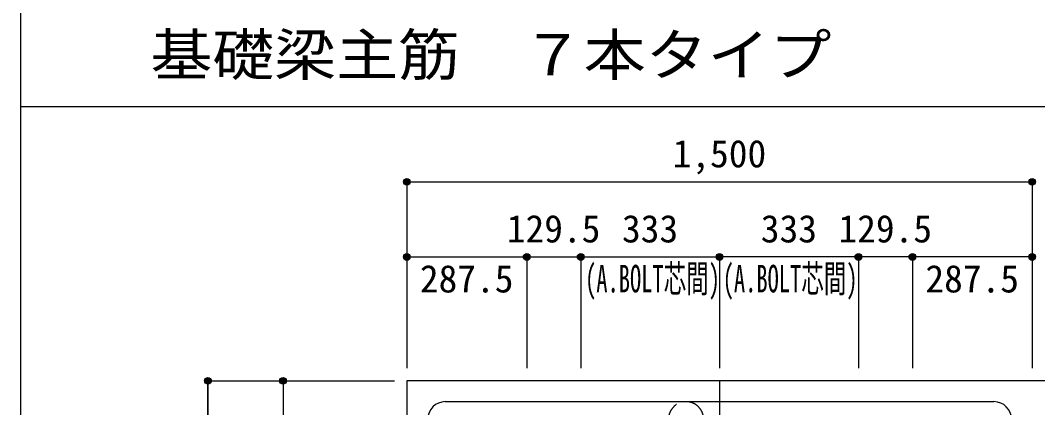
# Model space of a CAD drawing. Units: millimetres at full size, sheet at 1:30. Extents: x -5973 to 5954, y -4195 to 4201.
# Drawn here: x -5973 to -3533, y -944 to -15 of the extents above; entities that cross this region are included whole.
import ezdxf
from ezdxf.enums import TextEntityAlignment as Align

# ---------------------------------------------------------------- set-up
doc = ezdxf.new("R2010")
doc.units = ezdxf.units.MM
doc.header["$LTSCALE"] = 30
doc.header["$PDMODE"] = 32
doc.header["$PDSIZE"] = 15
doc.linetypes.add('CHAIN1', pattern=[8, 5, -1, 1, -1])
doc.linetypes.add('DASHED2', pattern=[3, 2, -1])
for name, color, linetype in [('0-1_躯体線', 2, 'Continuous'), ('0-4_フープ筋', 7, 'Continuous'), ('0-7_文字', 4, 'Continuous'), ('0-C', 7, 'DASHED2'), ('0-D_寸法', 4, 'Continuous'), ('6-7_文字', 7, 'Continuous'), ('F-0_枠', 6, 'Continuous')]:
    doc.layers.add(name, color=color, linetype=linetype)
doc.styles.add('ＭＳ ゴシック', font='')
doc.styles.get('ＭＳ ゴシック').set_extended_font_data('MS Gothic')

msp = doc.modelspace()

# ---------------------------------------------------------------- linework, layer by layer
at = {"layer": '0-1_躯体線'}
for p, q in [((-3145.8, -879.66), (-5045.8, -879.66)), ((-5045.8, -879.66), (-5045.8, -2379.66))]:
    msp.add_line(p, q, dxfattribs=at)
at = {"layer": '0-4_フープ筋'}
msp.add_line((-4953.8, -929.66), (-3637.8, -929.66), dxfattribs=at)
for centre, start, end in [((-4953.8, -971.66), 90, 180), ((-3637.8, -971.66), 0, 90)]:
    msp.add_arc(centre, 42, start, end, dxfattribs=at)
at = {"layer": '0-C'}
msp.add_arc((-4376.13, -971.66), 42, 0, 180, dxfattribs=at)
at = {"layer": '0-D_寸法'}
for p, q in [((-5045.8, -402.62), (-3545.8, -402.62)), ((-5045.8, -402.62), (-3545.8, -402.62)), ((-5045.8, -402.62), (-5045.8, -582.62)), ((-5045.8, -402.62), (-5045.8, -582.62)), ((-3545.8, -402.62), (-3545.8, -582.62)), ((-5045.8, -582.62), (-5045.8, -849.66)), ((-5045.8, -582.62), (-4758.3, -582.62)), ((-4758.3, -582.62), (-4758.3, -849.66)), ((-4758.3, -582.62), (-4628.8, -582.62)), ((-4628.8, -582.62), (-4628.8, -849.66)), ((-4628.8, -582.62), (-4295.8, -582.62)), ((-3962.8, -582.62), (-4295.8, -582.62)), ((-4295.8, -582.62), (-4295.8, -849.66)), ((-3833.3, -582.62), (-3962.8, -582.62)), ((-3962.8, -582.62), (-3962.8, -849.66)), ((-3545.8, -582.62), (-3833.3, -582.62)), ((-3833.3, -582.62), (-3833.3, -849.66)), ((-3545.8, -582.62), (-3545.8, -849.66)), ((-5522.84, -879.66), (-5342.84, -879.66)), ((-5522.84, -879.66), (-5342.84, -879.66)), ((-5522.84, -2379.66), (-5522.84, -879.66)), ((-5522.84, -879.66), (-5522.84, -2379.66)), ((-5342.84, -879.66), (-5342.84, -1330.16)), ((-5342.84, -879.66), (-5075.8, -879.66))]:
    msp.add_line(p, q, dxfattribs=at)
at = {"layer": '0-D_寸法', "linetype": 'CHAIN1'}
msp.add_line((-4295.8, -879.66), (-4295.8, -2779.66), dxfattribs=at)
at = {"layer": '0-D_寸法'}
for centre, radius in [((-5045.8, -402.62), 8), ((-5045.8, -402.62), 7.2), ((-5045.8, -402.62), 6.4), ((-5045.8, -402.62), 5.6), ((-5045.8, -402.62), 4.8), ((-5045.8, -402.62), 4), ((-5045.8, -402.62), 3.2), ((-5045.8, -402.62), 2.4), ((-5045.8, -402.62), 1.6), ((-5045.8, -402.62), 0.8), ((-3545.8, -402.62), 8), ((-3545.8, -402.62), 7.2), ((-3545.8, -402.62), 6.4), ((-3545.8, -402.62), 5.6), ((-3545.8, -402.62), 4.8), ((-3545.8, -402.62), 4), ((-3545.8, -402.62), 3.2), ((-3545.8, -402.62), 2.4), ((-3545.8, -402.62), 1.6), ((-3545.8, -402.62), 0.8), ((-5045.8, -582.62), 8), ((-5045.8, -582.62), 7.2), ((-5045.8, -582.62), 6.4), ((-5045.8, -582.62), 5.6), ((-5045.8, -582.62), 4.8), ((-5045.8, -582.62), 4), ((-5045.8, -582.62), 3.2), ((-5045.8, -582.62), 2.4), ((-5045.8, -582.62), 1.6), ((-5045.8, -582.62), 0.8), ((-4758.3, -582.62), 8), ((-4758.3, -582.62), 7.2), ((-4758.3, -582.62), 6.4), ((-4758.3, -582.62), 5.6), ((-4758.3, -582.62), 4.8), ((-4758.3, -582.62), 4), ((-4758.3, -582.62), 3.2), ((-4758.3, -582.62), 2.4), ((-4758.3, -582.62), 1.6), ((-4758.3, -582.62), 0.8), ((-4628.8, -582.62), 8), ((-4628.8, -582.62), 7.2), ((-4628.8, -582.62), 6.4), ((-4628.8, -582.62), 5.6), ((-4628.8, -582.62), 4.8), ((-4628.8, -582.62), 4), ((-4628.8, -582.62), 3.2), ((-4628.8, -582.62), 2.4), ((-4628.8, -582.62), 1.6), ((-4628.8, -582.62), 0.8), ((-4295.8, -582.62), 8), ((-4295.8, -582.62), 7.2), ((-4295.8, -582.62), 6.4), ((-4295.8, -582.62), 5.6), ((-4295.8, -582.62), 4.8), ((-4295.8, -582.62), 4), ((-4295.8, -582.62), 3.2), ((-4295.8, -582.62), 2.4), ((-4295.8, -582.62), 1.6), ((-4295.8, -582.62), 0.8), ((-3962.8, -582.62), 8), ((-3962.8, -582.62), 7.2), ((-3962.8, -582.62), 6.4), ((-3962.8, -582.62), 5.6), ((-3962.8, -582.62), 4.8), ((-3962.8, -582.62), 4), ((-3962.8, -582.62), 3.2), ((-3962.8, -582.62), 2.4), ((-3962.8, -582.62), 1.6), ((-3962.8, -582.62), 0.8), ((-3833.3, -582.62), 8), ((-3833.3, -582.62), 7.2), ((-3833.3, -582.62), 6.4), ((-3833.3, -582.62), 5.6), ((-3833.3, -582.62), 4.8), ((-3833.3, -582.62), 4), ((-3833.3, -582.62), 3.2), ((-3833.3, -582.62), 2.4), ((-3833.3, -582.62), 1.6), ((-3833.3, -582.62), 0.8), ((-3545.8, -582.62), 8), ((-3545.8, -582.62), 7.2), ((-3545.8, -582.62), 6.4), ((-3545.8, -582.62), 5.6), ((-3545.8, -582.62), 4.8), ((-3545.8, -582.62), 4), ((-3545.8, -582.62), 3.2), ((-3545.8, -582.62), 2.4), ((-3545.8, -582.62), 1.6), ((-3545.8, -582.62), 0.8), ((-5522.84, -879.66), 8), ((-5522.84, -879.66), 7.2), ((-5522.84, -879.66), 6.4), ((-5522.84, -879.66), 5.6), ((-5522.84, -879.66), 4.8), ((-5522.84, -879.66), 4), ((-5522.84, -879.66), 3.2), ((-5522.84, -879.66), 2.4), ((-5522.84, -879.66), 1.6), ((-5342.84, -879.66), 8), ((-5342.84, -879.66), 7.2), ((-5342.84, -879.66), 6.4), ((-5342.84, -879.66), 5.6), ((-5342.84, -879.66), 4.8), ((-5342.84, -879.66), 4), ((-5342.84, -879.66), 3.2), ((-5342.84, -879.66), 2.4), ((-5342.84, -879.66), 1.6), ((-5522.84, -879.66), 0.8), ((-5342.84, -879.66), 0.8)]:
    msp.add_circle(centre, radius, dxfattribs=at)
at = {"layer": '0-D_寸法', "color": 7}
for p in [(-5045.8, -402.62), (-5045.8, -402.62), (-3545.8, -402.62), (-5045.8, -582.62), (-4758.3, -582.62), (-4628.8, -582.62), (-4295.8, -582.62), (-3962.8, -582.62), (-3833.3, -582.62), (-3545.8, -582.62), (-5522.84, -879.66), (-5342.84, -879.66)]:
    msp.add_point(p, dxfattribs=at)
at = {"layer": 'F-0_枠'}
msp.add_line((-5972.88, 4201.15), (-5972.88, -4195.24), dxfattribs=at)
at = {"layer": 'F-0_枠', "color": 2}
msp.add_line((-5972.88, -222.05), (3723.6, -222.05), dxfattribs=at)

# ---------------------------------------------------------------- texts
at = {"layer": '0-7_文字', "style": 'ＭＳ ゴシック', "width": 0.6}
for p in [(-4618.34, -687.44), (-4288.26, -687.44)]:
    msp.add_text('(A.BOLT芯間)', height=65.98, dxfattribs=at).set_placement(p, align=Align.BOTTOM_LEFT)
at = {"layer": '0-D_寸法', "style": 'ＭＳ ゴシック'}
for s, p in [('1,500', (-4408.3, -387.62)), ('129.5', (-4806.05, -567.62)), ('333', (-4529.8, -567.62)), ('333', (-4196.8, -567.62)), ('129.5', (-4010.55, -567.62)), ('287.5', (-5014.55, -687.62)), ('287.5', (-3802.05, -687.62))]:
    msp.add_text(s, height=65.98, dxfattribs=at).set_placement(p, align=Align.BOTTOM_LEFT)
at = {"layer": '6-7_文字', "color": 2, "style": 'ＭＳ ゴシック', "width": 1.1}
msp.add_text('\u3000\u3000基礎梁主筋\u3000７本タイプ', height=98.97, dxfattribs=at).set_placement((-5957.88, -177.05), align=Align.BOTTOM_LEFT)

doc.saveas('drawing.dxf')
